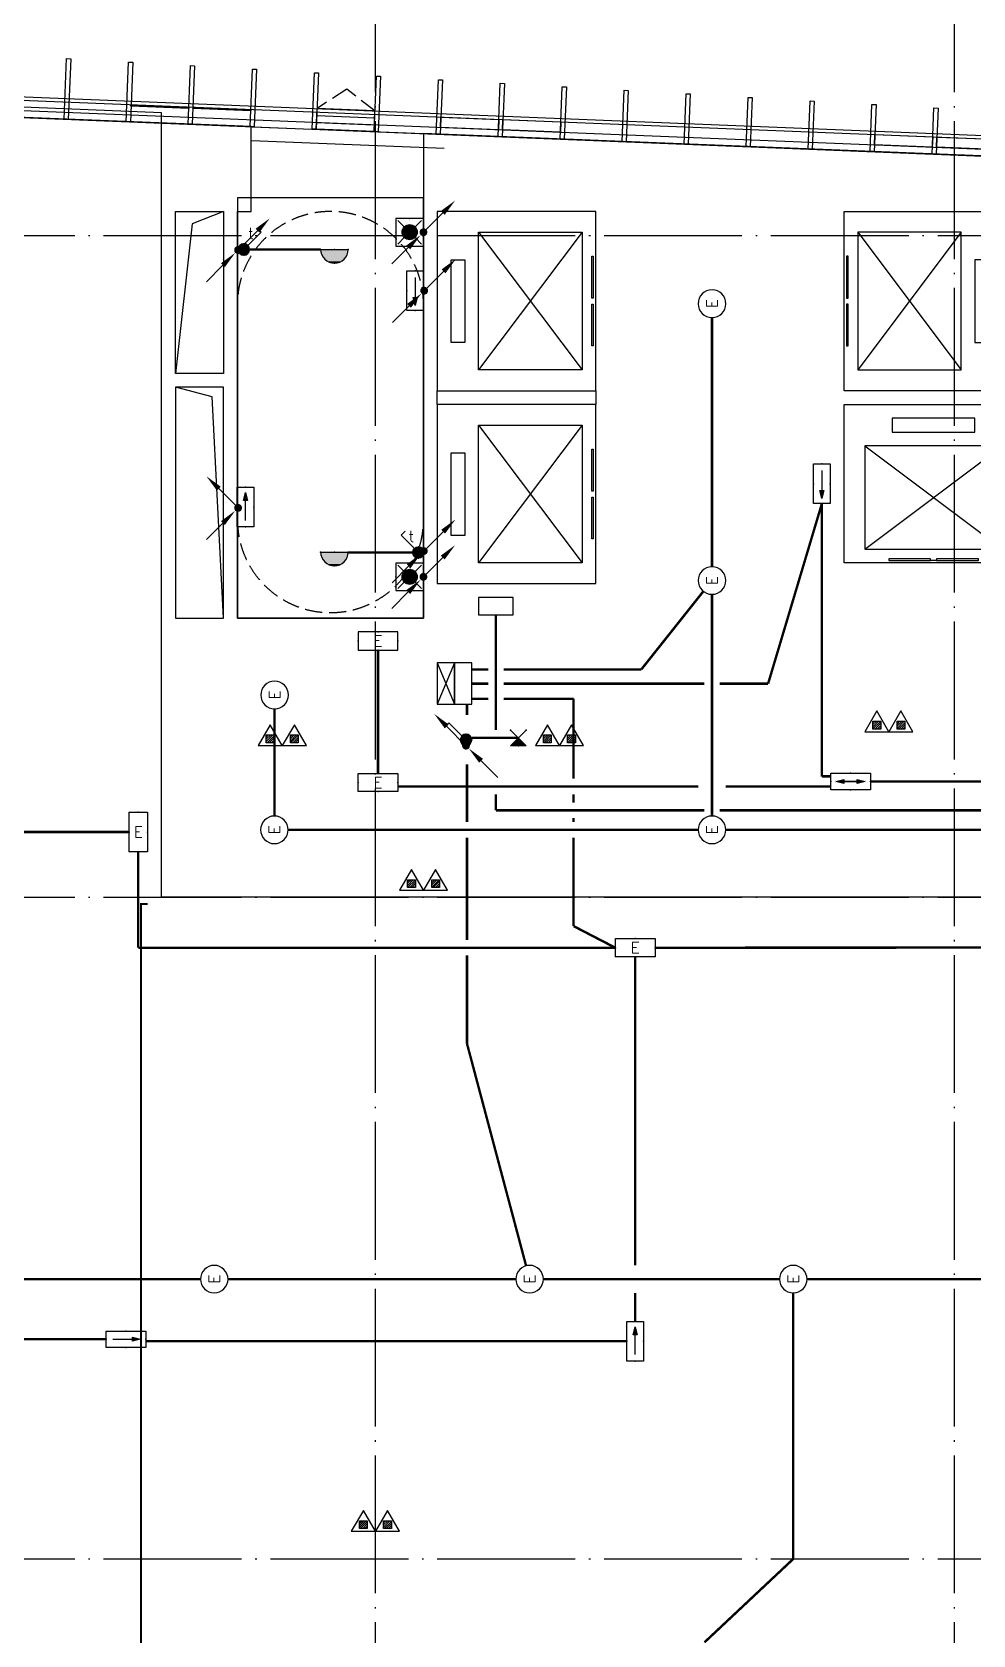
# Model space of a CAD drawing. Extents: x -2209072 to 495824, y -92434 to 572724.
# Drawn here: x 108861 to 122510, y 335519 to 358776 of the extents above; entities that cross this region are included whole.
import ezdxf
from ezdxf.enums import TextEntityAlignment as Align
from ezdxf.xclip import XClip

# ---------------------------------------------------------------- set-up
doc = ezdxf.new("R2010")
doc.units = 0
doc.header["$LTSCALE"] = 1000
doc.header["$MEASUREMENT"] = 0
for name, pattern in [('6#7#幕墙$0$DASH', [0.35, 0.25, -0.1]), ('DASH', [0.35, 0.25, -0.1]), ('X-104 6#7#平面$0$104-1112 结构$0$$AUDIT_BAD_LTYPE1', [0]), ('X-104 6#7#平面$0$DASH', [0.35, 0.25, -0.1]), ('X-104 6#7#平面$0$DOTE', [2.42, 2, -0.2, 0.02, -0.2]), ('梯段6、7$0$DASH', [0.35, 0.25, -0.1])]:
    doc.linetypes.add(name, pattern=pattern)
doc.layers.get('0').update_dxf_attribs({"linetype": 'CONTINUOUS'})
doc.layers.get('Defpoints').update_dxf_attribs({"linetype": 'CONTINUOUS'})
for name, color, linetype in [('6#7#幕墙$0$A-C_玻璃幕墙', 140, 'CONTINUOUS'), ('6#7#幕墙$0$A-C_窗', 140, 'CONTINUOUS'), ('6#7#幕墙$0$A-TECH_结构', 21, 'CONTINUOUS'), ('6#7#幕墙$0$A-金属背板', 30, 'CONTINUOUS'), ('EQUIP-照明', 3, 'CONTINUOUS'), ('EQUIP-箱柜', 3, 'CONTINUOUS'), ('LWIRE', 4, 'CONTINUOUS'), ('TEL_TEXT', 3, 'CONTINUOUS'), ('WIRE-应急', 2, 'DASH'), ('WIRE-照明', 1, 'CONTINUOUS'), ('X-104 6#7#平面$0$A-C_门', 150, 'CONTINUOUS'), ('X-104 6#7#平面$0$A-E_电梯', 171, 'CONTINUOUS'), ('X-104 6#7#平面$0$A-I_卫-洁具', 241, 'CONTINUOUS'), ('X-104 6#7#平面$0$A-SUR_看线', 231, 'CONTINUOUS'), ('X-104 6#7#平面$0$A-TECH_结构', 21, 'CONTINUOUS'), ('X-104 6#7#平面$0$A_AXIS-轴线', 36, 'X-104 6#7#平面$0$DOTE'), ('X-104 6#7#平面$0$EQUIP_消防-01', 7, 'CONTINUOUS'), ('梯段6、7$0$A-E_楼梯', 171, 'CONTINUOUS')]:
    doc.layers.add(name, color=color, linetype=linetype)
doc.layers.add('X-104 6#7#平面$0$000套内', color=226, linetype='CONTINUOUS', lineweight=30, plot=False)
doc.styles.add('_TEL_DIM', font='SIMPLEX', dxfattribs={"width": 0.8, "height": 3.5, "bigfont": 'HZTXT'})
doc.styles.get("Standard").update_dxf_attribs({"font": 'gbenor.shx', "bigfont": 'gbcbig.shx'})

# ---------------------------------------------------------------- blocks, each defined once
blk = doc.blocks.new('$equip$00001838')
blk.add_circle((0, 0), 0.5)
at = {"color": 7, "style": '_TEL_DIM'}
blk.add_attdef('$TEXT$', text='', height=0.4, dxfattribs=at).set_placement((0, 0), align=Align.MIDDLE_CENTER)
at = {"color": 7, "style": '_TEL_DIM', "flags": 1}
blk.add_attdef('A', text='', height=0.00002, dxfattribs=at).set_placement((0, 0), align=Align.MIDDLE_CENTER)
blk = doc.blocks.new('$equip$00001962')
for p, q in [((0.147, 0.356), (0.625, 0.833)), ((0.625, 0.833), (0.766, 0.692))]:
    blk.add_line(p, q)
blk.add_circle((0, 0.208), 0.208)
for p in [(-0.208, 0.208), (0, 0.417), (0, 0), (0.208, 0.208)]:
    blk.add_point(p)
for points in [[(-0.18, 0.313), (0.18, 0.313), (-0.208, 0.208), (0.208, 0.208)], [(-0.18, 0.104), (0.18, 0.104), (-0.208, 0.208), (0.208, 0.208)], [(-0.104, 0.389), (0.104, 0.389), (-0.18, 0.313), (0.18, 0.313)], [(-0.104, 0.028), (0.104, 0.028), (-0.18, 0.104), (0.18, 0.104)], [(0, 0.417), (0, 0.417), (-0.104, 0.389), (0.104, 0.389)], [(0, 0), (0, 0), (-0.104, 0.028), (0.104, 0.028)]]:
    blk.add_solid(points)
at = {"layer": 'TEL_TEXT', "style": '_TEL_DIM', "flags": 1}
blk.add_attdef('A', text='', height=0.00002, dxfattribs=at).set_placement((0, 0), align=Align.MIDDLE_CENTER)
blk = doc.blocks.new('$equip$00001154')
for p, q in [((0, 0.283), (0, -0.283)), ((0, 0.283), (0.566, -0.283)), ((0.566, 0.283), (0, -0.283))]:
    blk.add_line(p, q)
for p in [(0, 0.004), (0.283, 0), (0.566, 0.283), (0.566, -0.283)]:
    blk.add_point(p)
blk.add_solid([(0, -0.283), (0.283, 0), (0, 0.283)])
at = {"layer": 'TEL_TEXT', "style": '_TEL_DIM', "flags": 1}
blk.add_attdef('A', text='', height=0.00002, dxfattribs=at).set_placement((0, 0), align=Align.MIDDLE_CENTER)
blk = doc.blocks.new('$TelecSys$00000081')
for p, q in [((0.104, 0.104), (0.104, 0.104)), ((-1.15, -1.15), (-0.55, -0.55)), ((-0.104, -0.104), (-0.104, -0.104))]:
    blk.add_line(p, q)
at = {"const_width": 0.142}
blk.add_lwpolyline([(0.071, 0, 1), (-0.071, 0, 1)], format="xyb", close=True, dxfattribs=at)
blk.add_solid([(-0.62, -0.48), (-0.48, -0.62), (-0.1, -0.1)])
at = {"width": 0.8, "flags": 9}
blk.add_attdef('A', (0, 0), '', height=0.00002, rotation=180, dxfattribs=at)
blk = doc.blocks.new('$TelecSys$00000079')
for p, q in [((0.7, 0.7), (0, 0)), ((0.104, 0.104), (0.104, 0.104)), ((-0.104, -0.104), (-0.104, -0.104))]:
    blk.add_line(p, q)
at = {"const_width": 0.142}
blk.add_lwpolyline([(-0.071, 0, 1), (0.071, 0, 1)], format="xyb", close=True, dxfattribs=at)
blk.add_solid([(0.63, 0.77), (0.77, 0.63), (1.15, 1.15)])
at = {"width": 0.8, "flags": 9}
blk.add_attdef('A', (0, 0), '', height=0.00002, dxfattribs=at)
blk = doc.blocks.new('$equip_U$00000189(HT0843)')
at = {"color": 2}
for p, q in [((-0.72, 0.66), (-0.72, 0)), ((0.72, 0.66), (-0.72, 0.66)), ((0.72, 0), (0.72, 0.66)), ((-0.72, 0), (0.72, 0))]:
    blk.add_line(p, q, dxfattribs=at)
at = {"color": 2, "const_width": 0.0125}
for points in [[(0.72, 0.66), (0.72, 0.66), (-0.72, 0.66)], [(-0.72, 0.66), (-0.72, 0)], [(0.72, 0), (0.72, 0.66)], [(-0.72, 0), (0.72, 0)]]:
    blk.add_lwpolyline(points, dxfattribs=at)
at = {"color": 2}
blk.add_lwpolyline([(-0.72, 0.66), (-0.72, 0)], dxfattribs=at)
for p in [(0, 0.66), (-0.72, 0.33), (0, 0), (0.72, 0.33)]:
    blk.add_point(p)
at = {"color": 7, "style": '_TEL_DIM'}
blk.add_attdef('$TEXT$', text='', height=0.4, dxfattribs=at).set_placement((0, 0.33), align=Align.MIDDLE_CENTER)
at = {"color": 7, "style": '_TEL_DIM', "flags": 1}
blk.add_attdef('A', text='', height=0.000025, dxfattribs=at).set_placement((0, 0), align=Align.MIDDLE_CENTER)
blk = doc.blocks.new('$equip$00001168')
blk.add_line((-0.5, 0), (0.5, 0))
blk.add_arc((0, 0), 0.5, 180, 0)
for p in [(-0.5, 0), (0, 0), (0.5, 0), (0, -0.5)]:
    blk.add_point(p)
for points in [[(0.433, -0.25), (-0.433, -0.25), (0.5, 0), (-0.5, 0)], [(0.25, -0.433), (-0.25, -0.433), (0.433, -0.25), (-0.433, -0.25)], [(0, -0.5), (0, -0.5), (0.25, -0.433), (-0.25, -0.433)]]:
    blk.add_solid(points)
at = {"flags": 9}
blk.add_attdef('A', (0, 0), '', height=0.00002, dxfattribs=at)
blk = doc.blocks.new('$equip$00001822')
for p, q in [((0.147, 0.356), (0.625, 0.833)), ((0.625, 0.833), (0.766, 0.692))]:
    blk.add_line(p, q)
blk.add_circle((0, 0.208), 0.208)
for p in [(-0.208, 0.208), (-0.015, 0.001), (0, 0.417), (0.208, 0.208)]:
    blk.add_point(p)
for points in [[(-0.18, 0.313), (0.18, 0.313), (-0.208, 0.208), (0.208, 0.208)], [(-0.18, 0.104), (0.18, 0.104), (-0.208, 0.208), (0.208, 0.208)], [(-0.104, 0.389), (0.104, 0.389), (-0.18, 0.313), (0.18, 0.313)], [(-0.104, 0.028), (0.104, 0.028), (-0.18, 0.104), (0.18, 0.104)], [(0, 0.417), (0, 0.417), (-0.104, 0.389), (0.104, 0.389)], [(0, 0), (0, 0), (-0.104, 0.028), (0.104, 0.028)]]:
    blk.add_solid(points)
at = {"color": 7, "style": '_TEL_DIM'}
blk.add_attdef('$TEXT$', text='', height=0.4, dxfattribs=at).set_placement((0.581, 0.465), align=Align.MIDDLE_CENTER)
at = {"color": 7, "style": '_TEL_DIM', "flags": 1}
blk.add_attdef('A', text='', height=0.00002, dxfattribs=at).set_placement((0, 0), align=Align.MIDDLE_CENTER)
blk = doc.blocks.new('$equip$00002604')
blk.add_hatch(color=256).paths.add_polyline_path([(0.275, 0.5, 1), (-0.274, 0.5, 1)])
for p, q in [((-0.429, 0.929), (-0.194, 0.694)), ((0.194, 0.694), (0.429, 0.929)), ((-0.429, 0.071), (-0.194, 0.306)), ((0.194, 0.306), (0.429, 0.071))]:
    blk.add_line(p, q)
at = {"const_width": 0.02}
blk.add_lwpolyline([(-0.5, 1), (-0.5, 0), (0.5, 0), (0.5, 1), (-0.5, 1), (-0.5, 0)], dxfattribs=at)
blk.add_lwpolyline([(-0.5, 1), (-0.5, 0), (0.5, 0), (0.5, 1)], close=True)
blk.add_circle((0, 0.5), 0.275)
for p in [(0, 1), (-0.5, 0.5), (0, 0), (0.5, 0.5)]:
    blk.add_point(p)
at = {"color": 7, "style": '_TEL_DIM', "flags": 1}
blk.add_attdef('A', text='', height=0.000025, dxfattribs=at).set_placement((0, 0), align=Align.MIDDLE_CENTER)
blk = doc.blocks.new('$equip_U$00000292(HT0843)')
for p in [(0, 1), (-0.5, 0.5), (0.5, 0.5)]:
    blk.add_point(p)
blk.add_blockref('$equip$00002604', (0, 0))
at = {"color": 7, "style": '_TEL_DIM', "flags": 1}
for tag in ['A', 'REMARK']:
    blk.add_attdef(tag, text='', height=0.000025, dxfattribs=at).set_placement((0, 0), align=Align.MIDDLE_CENTER)
blk = doc.blocks.new('$equip$00002540')
blk.add_hatch(color=256).paths.add_polyline_path([(0.24, 0.372), (0.24, 0.228), (0.528, 0.3)])
for p, q in [((-0.72, 0.6), (-0.72, 0)), ((0.72, 0.6), (-0.72, 0.6)), ((0.72, 0), (0.72, 0.6)), ((-0.72, 0), (0.72, 0)), ((0.24, 0.372), (0.24, 0.228)), ((0.528, 0.3), (0.24, 0.372)), ((0.24, 0.228), (0.528, 0.3))]:
    blk.add_line(p, q)
at = {"color": 7}
blk.add_line((-0.48, 0.3), (0.48, 0.3), dxfattribs=at)
at = {"const_width": 0.02}
blk.add_lwpolyline([(-0.72, 0.6), (-0.72, 0), (0.72, 0), (0.72, 0.6), (-0.72, 0.6), (-0.72, 0)], dxfattribs=at)
for p in [(0, 0.6), (-0.72, 0.3), (0, 0), (0.72, 0.3)]:
    blk.add_point(p)
at = {"color": 7, "style": '_TEL_DIM', "flags": 1}
blk.add_attdef('A', text='', height=0.00002, dxfattribs=at).set_placement((0, 0), align=Align.MIDDLE_CENTER)
blk = doc.blocks.new('$equip$00002534')
for p, q in [((-0.72, 0.66), (-0.72, 0)), ((0.72, 0.66), (-0.72, 0.66)), ((0.72, 0), (0.72, 0.66)), ((-0.72, 0), (0.72, 0))]:
    blk.add_line(p, q)
at = {"const_width": 0.03}
blk.add_lwpolyline([(-0.72, 0.66), (-0.72, 0), (0.72, 0), (0.72, 0.66), (-0.72, 0.66), (-0.72, 0)], dxfattribs=at)
for p in [(0, 0.66), (-0.72, 0.33), (0, 0), (0.72, 0.33)]:
    blk.add_point(p)
at = {"color": 7, "style": '_TEL_DIM'}
blk.add_attdef('$TEXT$', text='', height=0.4, dxfattribs=at).set_placement((0, 0.33), align=Align.MIDDLE_CENTER)
at = {"color": 7, "style": '_TEL_DIM', "flags": 1}
blk.add_attdef('A', text='', height=0.00002, dxfattribs=at).set_placement((0, 0), align=Align.MIDDLE_CENTER)
blk = doc.blocks.new('梯段6、7')
at = {"color": 8, "linetype": '梯段6、7$0$DASH'}
for centre, radius, start, end in [((49800, 3400), 1350, 0, 180), ((49800, -6700), 1350, 0, 180), ((49800, -9820), 1350, 180, 0), ((49800, -16500), 1350, 0, 180), ((49800, -19820), 1350, 180, 0), ((20965, -27260), 1650, 0, 180), ((49800, -27020), 1350, 0, 180), ((20965, -29600), 1650, 180, 0), ((49800, -29880), 1350, 180, 0), ((49800, -57378), 1350, 0, 180), ((20965, -58198), 1650, 0, 180), ((49800, -59458), 1350, 180, 0), ((20965, -60358), 1650, 180, 0), ((49800, -67528), 1350, 0, 180), ((20965, -68018), 1650, 0, 180), ((49800, -70128), 1350, 180, 0), ((20965, -70358), 1650, 180, 0), ((49800, -79978), 1350, 180, 0)]:
    blk.add_arc(centre, radius, start, end, dxfattribs=at)
at = {"layer": 'Defpoints'}
for points in [[(44800, 6850), (54800, 6850), (54800, -3150), (44800, -3150)], [(51150, 4950), (48450, 4950), (48450, -1150), (51150, -1150)], [(44800, -3150), (54800, -3150), (54800, -13150), (44800, -13150)], [(51150, -5150), (48450, -5150), (48450, -11250), (51150, -11250)], [(44800, -13150), (54800, -13150), (54800, -23150), (44800, -23150)], [(51150, -15150), (48450, -15150), (48450, -21250), (51150, -21250)], [(15665, -23150), (25665, -23150), (25665, -33150), (15665, -33150)], [(44800, -23150), (54800, -23150), (54800, -33150), (44800, -33150)], [(19315, -24850), (22615, -24850), (22615, -31250), (19315, -31250)], [(48450, -25150), (51150, -25150), (51150, -31250), (48450, -31250)], [(15665, -53908), (25665, -53908), (25665, -63908), (15665, -63908)], [(44800, -53908), (54800, -53908), (54800, -63908), (44800, -63908)], [(19315, -55608), (22615, -55608), (22615, -62008), (19315, -62008)], [(51150, -55908), (48450, -55908), (48450, -62008), (51150, -62008)], [(15665, -63908), (25665, -63908), (25665, -73908), (15665, -73908)], [(44800, -63908), (54800, -63908), (54800, -73908), (44800, -73908)], [(19315, -65608), (22615, -65608), (22615, -72008), (19315, -72008)], [(51150, -65908), (48450, -65908), (48450, -72008), (51150, -72008)], [(15665, -73908), (25665, -73908), (25665, -83908), (15665, -83908)], [(44800, -73908), (54800, -73908), (54800, -83908), (44800, -83908)], [(19315, -75608), (22615, -75608), (22615, -82008), (19315, -82008)], [(51150, -75908), (48450, -75908), (48450, -82008), (51150, -82008)]]:
    blk.add_lwpolyline(points, close=True, dxfattribs=at)
for points in [[(47328, -61608), (52128, -61608)], [(47328, -71608), (52128, -71608)], [(47328, -81608), (52128, -81608)]]:
    blk.add_lwpolyline(points, dxfattribs=at)
at = {"layer": '梯段6、7$0$A-E_楼梯'}
for p, q in [((49850, -16500), (49750, -16500)), ((49750, -16700), (49750, -16500)), ((49850, -18517), (49850, -16500)), ((49850, -16500), (51150, -16500)), ((49910, -16700), (49910, -16500)), ((49910, -16500), (51150, -16500)), ((51150, -17893), (51150, -16700)), ((49850, -16760), (51150, -16760)), ((49850, -17020), (51150, -17020)), ((49850, -17280), (51150, -17280)), ((49850, -17540), (51150, -17540)), ((49850, -17800), (51150, -17800)), ((50553, -18179), (51150, -17893)), ((49850, -18060), (50801, -18060)), ((50573, -18281), (51150, -18003)), ((51150, -19820), (51150, -18003)), ((49850, -18517), (50409, -18248)), ((49850, -18320), (50259, -18320)), ((49850, -18627), (50429, -18350)), ((50429, -18350), (50396, -18174)), ((50396, -18174), (50588, -18362)), ((50588, -18362), (50553, -18179)), ((50616, -18260), (51150, -18260)), ((50074, -18520), (51150, -18520)), ((49850, -19820), (49850, -18627)), ((49850, -18780), (51150, -18780)), ((49850, -19040), (51150, -19040)), ((49850, -19300), (51150, -19300)), ((49850, -19560), (51150, -19560)), ((49750, -19820), (49853, -19820)), ((49850, -19820), (51150, -19820)), ((49750, -27020), (49850, -27020)), ((65868, -53275), (106225, -53275)), ((66772, -53643), (68592, -54825)), ((66707, -53743), (68846, -55133)), ((66839, -56653), (68977, -55263)), ((65910, -56514), (63784, -56514)), ((66542, -56514), (65910, -56514)), ((66572, -56634), (63784, -56634)), ((66542, -56677), (68846, -58173)), ((66772, -56683), (68592, -57865)), ((66802, -59525), (64634, -59525)), ((66792, -59525), (106225, -59525)), ((49690, -78442), (49690, -77318)), ((49690, -77318), (49910, -77318)), ((49750, -78418), (49750, -77378)), ((49750, -77378), (49850, -77378)), ((49850, -77378), (49850, -80038)), ((49910, -77318), (49910, -80038)), ((48450, -80108), (48450, -80048)), ((49910, -80038), (49850, -80038))]:
    blk.add_line(p, q, dxfattribs=at)
for points in [[(49690, -19880), (49910, -19880), (49910, -16440), (49690, -16440), (49690, -19880)], [(49690, -29360), (49690, -26960), (49910, -26960), (49910, -29880)], [(51150, -29880), (51150, -29620)], [(66542, -53444), (66542, -53275), (66154, -53275)], [(66542, -53305), (66542, -53705), (66342, -53705), (66342, -53305)], [(68882, -54964), (68882, -54795), (68622, -54795), (68622, -54626), (68362, -54626), (68362, -54457), (68102, -54457), (68102, -54288), (67842, -54288), (67842, -54119), (67582, -54119), (67582, -53950), (67322, -53950), (67322, -53781), (67062, -53781), (67062, -53613), (66802, -53613), (66802, -53444), (66542, -53444)], [(68852, -54964), (68852, -54825), (68592, -54825), (68592, -54656), (68332, -54656), (68332, -54487), (68072, -54487), (68072, -54318), (67812, -54318), (67812, -54149), (67552, -54149), (67552, -53980), (67292, -53980), (67292, -53811), (67032, -53811), (67032, -53643), (66772, -53643), (66772, -53474), (66542, -53474)], [(66802, -56484), (66802, -56315), (67062, -56315), (67062, -56146), (67322, -56146), (67322, -55977), (67582, -55977), (67582, -55808), (67842, -55808), (67842, -55640), (68102, -55640), (68102, -55471), (68362, -55471), (68362, -55302), (68622, -55302), (68622, -55133), (68882, -55133), (68882, -54964), (69142, -54964)], [(66832, -56484), (66832, -56345), (67092, -56345), (67092, -56176), (67352, -56176), (67352, -56007), (67612, -56007), (67612, -55838), (67872, -55838), (67872, -55670), (68132, -55670), (68132, -55501), (68392, -55501), (68392, -55332), (68652, -55332), (68652, -55163), (68912, -55163), (68912, -54994), (69142, -54994)], [(69112, -54994), (69112, -55394), (68912, -55394), (68912, -54994)], [(68882, -58004), (68882, -57835), (68622, -57835), (68622, -57667), (68362, -57667), (68362, -57498), (68102, -57498), (68102, -57329), (67842, -57329), (67842, -57160), (67582, -57160), (67582, -56991), (67322, -56991), (67322, -56822), (67062, -56822), (67062, -56653), (66802, -56653), (66802, -56484), (66542, -56484)], [(68852, -58004), (68852, -57865), (68592, -57865), (68592, -57697), (68332, -57697), (68332, -57528), (68072, -57528), (68072, -57359), (67812, -57359), (67812, -57190), (67552, -57190), (67552, -57021), (67292, -57021), (67292, -56852), (67032, -56852), (67032, -56683), (66772, -56683), (66772, -56514), (66542, -56514)], [(66772, -56514), (66772, -56914), (66572, -56914), (66572, -56514)], [(66802, -59525), (66802, -59356), (67062, -59356), (67062, -59187), (67322, -59187), (67322, -59018), (67582, -59018), (67582, -58849), (67842, -58849), (67842, -58680), (68102, -58680), (68102, -58511), (68362, -58511), (68362, -58342), (68622, -58342), (68622, -58173), (68882, -58173), (68882, -58004), (69142, -58004)]]:
    blk.add_lwpolyline(points, dxfattribs=at)
for p in [(66792, -53444), (66792, -53613), (66792, -53781), (66792, -53950), (66792, -54119), (66792, -54288), (66792, -54457), (66792, -54626), (66792, -54795), (66792, -54964), (66792, -55133), (66792, -55302), (66792, -55471), (66792, -55640), (66792, -55808), (66792, -55977), (66792, -56146), (66792, -56315), (66792, -56484), (66792, -56653), (66792, -56822), (66792, -56991), (66792, -57160), (66792, -57329), (66792, -57498), (66792, -57667), (66792, -57835), (66792, -58004), (66792, -58173), (66792, -58342), (66792, -58511), (66792, -58680), (66792, -58849), (66792, -59018), (66792, -59187), (66792, -59356)]:
    blk.add_point(p, dxfattribs=at)
blk = doc.blocks.new('*U1303')
at = {"layer": 'X-104 6#7#平面$0$A_AXIS-轴线'}
for p, q in [((16800, 25700), (16800, -6500)), ((25200, 25700), (25200, -6500))]:
    blk.add_line(p, q, dxfattribs=at)
for points in [[(-6500, 19200), (53815, 19200)], [(-6500, 9600), (53815, 9600)], [(-6500, 0), (53815, 0)]]:
    blk.add_lwpolyline(points, dxfattribs=at)
blk = doc.blocks.new('X-104 6#7#平面$0$fdsgfh')
at = {"layer": 'X-104 6#7#平面$0$A-TECH_结构'}
blk.add_lwpolyline([(-5900, 139495), (-21500, 139049), (-21500, 138350), (-21300, 138350), (-21300, 132650), (-24000, 132650), (-24000, 138350), (-23600, 138350), (-23600, 139107), (-32900, 139481), (-32900, 132450), (-35600, 132450), (-35600, 138350), (-35400, 138350), (-35400, 139581), (-35400, 139581), (-42700, 139875), (-42700, 138500), (-50800, 138500), (-50800, 118400), (-43900, 118400), (-43900, 116150), (-5900, 116150)], dxfattribs=at)
blk = doc.blocks.new('X-104 6#7#平面$0$drff')
at = {"layer": 'X-104 6#7#平面$0$A-TECH_结构'}
for points in [[(-22800, 7950), (-22100, 7950), (-22100, 5600), (-22800, 5600)], [(-950, 7950), (-250, 7950), (-250, 5400), (-950, 5400)], [(-7200, 4050), (-6600, 4050), (-6600, 5850), (-7200, 5850)], [(-22800, 2050), (-22100, 2050), (-22100, 5400), (-22800, 5400)], [(-950, 5300), (-250, 5300), (-250, 3300), (-950, 3300)], [(-950, 3100), (-250, 3100), (-250, 2350), (-950, 2350)], [(-8400, 200), (-7600, 200), (-7600, 2050), (-8400, 2050)]]:
    blk.add_lwpolyline(points, close=True, dxfattribs=at)
for points in [[(-22100, 7950), (-22556, 7769), (-22800, 5600)], [(-250, 5400), (-430, 7654), (-950, 7950)], [(-6600, 5800), (-6976, 5570), (-7200, 4050)], [(-22100, 2050), (-22264, 5261), (-22800, 5400)], [(-250, 3300), (-430, 5041), (-950, 5300)], [(-250, 2350), (-430, 2941), (-950, 3100)], [(-7600, 2050), (-8200, 1820), (-8400, 200)]]:
    blk.add_lwpolyline(points, dxfattribs=at)
blk = doc.blocks.new('A-电梯2623')
for p, q in [((-575, 1900), (-575, 2100)), ((-575, 2100), (625, 2100)), ((625, 2100), (625, 1900)), ((625, 1900), (-575, 1900)), ((-975, 200), (-975, 1700)), ((-975, 1700), (1025, 1700)), ((1025, 1700), (-975, 200)), ((1025, 200), (-975, 1700)), ((1025, 1700), (1025, 200)), ((1025, 200), (-975, 200))]:
    blk.add_line(p, q)
for points in [[(-1275, 0), (1325, 0), (1325, 2300), (-1275, 2300)], [(-625, 38), (-625, 59), (-18, 59), (-18, 38)], [(68, 38), (68, 59), (675, 59), (675, 38)]]:
    blk.add_lwpolyline(points, close=True)
blk = doc.blocks.new('X-104 6#7#平面$0$hgfasg')
for p, q in [((-221, 0), (221, 0)), ((-210, 202), (210, 202)), ((108, 212), (-108, 212))]:
    blk.add_line(p, q)
blk.add_lwpolyline([(-210, 202), (-221, 152), (-226, 102), (-226, 50), (-221, 0)])
for centre, radius, start, end in [((12, 562), 164, 110.4524, 162.7523), ((0, 580), 129, 46.8543, 133.1457), ((0, 595), 129, 69.5476, 110.4524), ((-12, 562), 164, 17.2477, 69.5476), ((1597, 71), 1823, 162.7523, 178.7776), ((448, 443), 602, 165.2214, 202.6263), ((23, 556), 163, 133.1457, 165.2214), ((-23, 556), 163, 14.7786, 46.8543), ((-448, 443), 602, 337.3737, 14.7786), ((-1597, 71), 1823, 1.2224, 17.2477), ((-236, 76), 463, 7.7399, 15.822), ((-236, 76), 463, 350.5377, 7.7399)]:
    blk.add_arc(centre, radius, start, end)
blk = doc.blocks.new('X-104 6#7#平面$0$meae')
for p, q in [((-215, 0), (-244, 0)), ((-210, 5), (-210, 33)), ((-177, 0), (-205, 0)), ((-100, 8), (22, 14)), ((-100, -8), (-100, 8)), ((22, -14), (22, 14)), ((-210, -32), (-210, -5)), ((-100, -8), (22, -14))]:
    blk.add_line(p, q)
at = {"const_width": 0.84}
blk.add_lwpolyline([(-210, 0, -1), (-210, 0, -1)], format="xyb", close=True, dxfattribs=at)
for points in [[(17, 81), (40, 81), (40, 51), (17, 51)], [(22, 21), (40, 21), (40, -21), (22, -21)], [(17, -81), (40, -81), (40, -51), (17, -51)]]:
    blk.add_lwpolyline(points, close=True)
blk.add_circle((-210, 0), 25.2)
blk.add_ellipse((-210, 0), major_axis=(0, -297), ratio=0.673766)
at = {"color": 8}
blk.add_open_spline([(-210, -272), (-202, -272), (-193, -271), (-177, -267), (-168, -264), (-152, -256), (-144, -251), (-128, -240), (-120, -233), (-105, -217), (-98, -208), (-85, -189), (-78, -179), (-67, -156), (-62, -144), (-53, -119), (-49, -106), (-42, -79), (-40, -65), (-36, -37), (-35, -23), (-35, 6), (-35, 21), (-38, 49), (-40, 63), (-45, 91), (-48, 104), (-56, 130), (-61, 143), (-72, 166), (-77, 177), (-90, 198), (-97, 207), (-111, 224), (-119, 232), (-135, 245), (-143, 251), (-159, 260), (-167, 264), (-184, 269), (-192, 271), (-209, 272), (-217, 272), (-234, 270), (-242, 267), (-259, 261), (-267, 257), (-283, 247), (-291, 241), (-307, 226), (-314, 218), (-328, 200), (-335, 190), (-347, 169), (-352, 158), (-362, 133), (-367, 121), (-374, 94), (-377, 81), (-382, 53), (-383, 39), (-385, 10), (-385, -4), (-384, -33), (-383, -47), (-378, -75), (-375, -89), (-368, -116), (-364, -129), (-355, -153), (-349, -165), (-337, -186), (-331, -196), (-317, -215), (-310, -223), (-294, -238), (-287, -244), (-270, -255), (-262, -260), (-246, -266), (-237, -269), (-223, -271), (-216, -272), (-210, -272)], degree=3, knots=[0, 0, 0, 0, 0.154173, 0.154173, 0.308346, 0.308346, 0.462518, 0.462518, 0.616691, 0.616691, 0.770864, 0.770864, 0.925037, 0.925037, 1.07921, 1.07921, 1.233382, 1.233382, 1.387555, 1.387555, 1.541728, 1.541728, 1.695901, 1.695901, 1.850074, 1.850074, 2.004247, 2.004247, 2.158419, 2.158419, 2.312592, 2.312592, 2.466765, 2.466765, 2.620938, 2.620938, 2.775111, 2.775111, 2.929283, 2.929283, 3.083456, 3.083456, 3.237629, 3.237629, 3.391802, 3.391802, 3.545975, 3.545975, 3.700147, 3.700147, 3.85432, 3.85432, 4.008493, 4.008493, 4.162666, 4.162666, 4.316839, 4.316839, 4.471011, 4.471011, 4.625184, 4.625184, 4.779357, 4.779357, 4.93353, 4.93353, 5.087703, 5.087703, 5.241876, 5.241876, 5.396048, 5.396048, 5.550221, 5.550221, 5.704394, 5.704394, 5.858567, 5.858567, 6.01274, 6.01274, 6.166912, 6.166912, 6.283185, 6.283185, 6.283185, 6.283185], dxfattribs=at)
blk = doc.blocks.new('X-104 6#7#平面$0$jhat')
for p, q in [((-395, -250), (-395, 250)), ((-395, 250), (-45, 250)), ((-45, 250), (-45, 12)), ((-220, 32), (-220, 5)), ((-125, 8), (12, 14)), ((-125, 8), (-125, -8)), ((12, 14), (12, -14)), ((-225, 0), (-254, 0)), ((-220, -5), (-220, -33)), ((-187, 0), (-215, 0)), ((-125, -8), (12, -14)), ((-45, -12), (-45, -250)), ((-45, -250), (-395, -250))]:
    blk.add_line(p, q)
at = {"color": 8}
blk.add_lwpolyline([(-70, -11), (-70, -225), (-370, -225), (-370, 225), (-70, 225), (-70, 11)], dxfattribs=at)
at = {"ltscale": 1000, "const_width": 0.84}
blk.add_lwpolyline([(-220, 0, 1), (-220, 0, 1)], format="xyb", close=True, dxfattribs=at)
for points in [[(7, 81), (30, 81), (30, 51), (7, 51)], [(12, -21), (30, -21), (30, 21), (12, 21)], [(7, -81), (30, -81), (30, -51), (7, -51)]]:
    blk.add_lwpolyline(points, close=True)
blk.add_circle((-220, 0), 25.2)
blk = doc.blocks.new('X-104 6#7#平面$0$A-toilet-F2$0$A-toilet-F3$0$xb')
for p, q in [((-229, 152), (-229, 0)), ((-229, 0), (229, 0)), ((178, 203), (-178, 203)), ((229, 0), (229, 152))]:
    blk.add_line(p, q)
for centre, radius, start, end in [((-6, 210), 172, 106.6069, 182.1211), ((-6, 210), 146, 87.8789, 182.1211), ((0, 343), 63.5, 1.0707, 178.9293), ((0, 203), 38.1, 0, 180), ((6, 210), 146, 357.8789, 92.1211), ((6, 210), 172, 357.8789, 73.3931), ((-178, 152), 50.8, 90, 180), ((178, 152), 50.8, 0, 90)]:
    blk.add_arc(centre, radius, start, end)
blk = doc.blocks.new('X-104 6#7#平面$0$hgfd')
at = {"color": 8}
for p, q in [((0, 267), (0, 190)), ((-38, 228), (39, 228))]:
    blk.add_line(p, q, dxfattribs=at)
for points in [[(250, 0), (-250, 0), (-250, 406, -0.414214), (-200, 456), (-120, 456), (-120, 466), (120, 466), (120, 456), (200, 456, -0.414214), (250, 406)], [(175, 50), (-175, 50, -0.414214), (-200, 75), (-200, 381, -0.414214), (-175, 406), (175, 406, -0.414214), (200, 381), (200, 75, -0.414214)], [(250, 0), (-250, 0), (-250, 25, -0.414214), (-225, 50), (225, 50, -0.414214), (250, 25)]]:
    blk.add_lwpolyline(points, format="xyb", close=True)
blk.add_lwpolyline([(120, 406), (-120, 406), (-120, 466), (120, 466)], close=True)
blk.add_lwpolyline([(120, 456), (200, 456, -0.414214), (250, 406), (250, 0), (-250, 0), (-250, 406, -0.414214), (-200, 456), (-120, 456)], format="xyb")
blk.add_lwpolyline([(150, 70), (-150, 70, -0.414214), (-200, 120), (-200, 356, -0.414214), (-150, 406), (150, 406, -0.414214), (200, 356), (200, 120, -0.414214)], format="xyb", close=True, dxfattribs=at)
for centre, radius in [((-50, 228), 10), ((0, 228), 35), ((50, 228), 10), ((-50, 128), 10), ((50, 128), 10)]:
    blk.add_circle(centre, radius)
blk.add_circle((0, 228), 25, dxfattribs=at)
blk = doc.blocks.new('X-104 6#7#平面$0$fgdgfhgh')
blk.add_line((24943, 14488), (24857, 14488))
at = {"layer": 'X-104 6#7#平面$0$A-C_门', "linetype": 'X-104 6#7#平面$0$DASH'}
blk.add_lwpolyline([(34050, 11400), (35050, 11400), (35050, 11600), (34050, 11600)], close=True, dxfattribs=at)
at = {"layer": 'X-104 6#7#平面$0$A-I_卫-洁具', "ltscale": 0.1}
for p, q in [((34402, 12085), (34395, 12139)), ((34424, 12139), (34395, 12139)), ((34418, 12085), (34424, 12139)), ((34702, 12085), (34695, 12139)), ((34695, 12139), (34724, 12139)), ((34718, 12085), (34724, 12139)), ((34418, 12085), (34402, 12085)), ((34702, 12085), (34718, 12085))]:
    blk.add_line(p, q, dxfattribs=at)
at = {"layer": 'X-104 6#7#平面$0$A-I_卫-洁具'}
for points in [[(30325, 19490), (30245, 19490, -0.414214), (30225, 19510), (30225, 19550), (30345, 19550), (30345, 19510, -0.414214)], [(30325, 18490), (30245, 18490, -0.414214), (30225, 18510), (30225, 18550), (30345, 18550), (30345, 18510, -0.414214)], [(35005, 17810), (34925, 17810, 0.414214), (34905, 17790), (34905, 17750), (35025, 17750), (35025, 17790, 0.414214)], [(35005, 16910), (34925, 16910, 0.414214), (34905, 16890), (34905, 16850), (35025, 16850), (35025, 16890, 0.414214)], [(35005, 16010), (34925, 16010, 0.414214), (34905, 15990), (34905, 15950), (35025, 15950), (35025, 15990, 0.414214)], [(31150, 15800), (30950, 15800, 0.414214), (30900, 15750), (30900, 15650), (31200, 15650), (31200, 15750, 0.414214)], [(34450, 14100), (34250, 14100, 0.414214), (34200, 14050), (34200, 13950), (34500, 13950), (34500, 14050, 0.414214)]]:
    blk.add_lwpolyline(points, format="xyb", close=True, dxfattribs=at)
at = {"layer": 'X-104 6#7#平面$0$A-I_卫-洁具', "ltscale": 0.1}
for points in [[(30300, 15650), (30300, 17450), (30900, 17450), (30900, 15650)], [(35550, 13950), (35550, 15750), (34950, 15750), (34950, 13950)], [(34050, 12550), (35050, 12550), (35050, 11950), (34050, 11950)], [(34388, 12139), (34388, 12148), (34431, 12148), (34431, 12139)], [(34731, 12139), (34731, 12148), (34688, 12148), (34688, 12139)]]:
    blk.add_lwpolyline(points, close=True, dxfattribs=at)
at = {"layer": 'X-104 6#7#平面$0$A-I_卫-洁具'}
for points in [[(30300, 17450), (30300, 15650), (30330, 15650), (30330, 17450), (30300, 17450)], [(35520, 15750), (35520, 13950), (35550, 13950), (35550, 15750), (35520, 15750)]]:
    blk.add_lwpolyline(points, dxfattribs=at)
at = {"layer": 'X-104 6#7#平面$0$A-I_卫-洁具', "ltscale": 0.1}
blk.add_lwpolyline([(34810, 12378), (34810, 12168, -0.414214), (34790, 12148), (34330, 12148, -0.414214), (34310, 12168), (34310, 12378, -0.414214), (34330, 12398), (34790, 12398, -0.414214)], format="xyb", close=True, dxfattribs=at)
at = {"layer": 'X-104 6#7#平面$0$A-TECH_结构', "linetype": 'X-104 6#7#平面$0$DASH'}
blk.add_lwpolyline([(17700, 16950), (20000, 16950), (20000, 16750), (17700, 16750)], close=True, dxfattribs=at)
at = {"layer": 'X-104 6#7#平面$0$A-E_电梯', "rotation": 90}
for p in [(20000, 18225), (20000, 15425)]:
    blk.add_blockref('A-电梯2623', p, dxfattribs=at)
at = {"layer": 'X-104 6#7#平面$0$A-E_电梯', "extrusion": (0, 0, -1), "zscale": -1, "rotation": 90}
blk.add_blockref('A-电梯2623', (-23600, 18225), dxfattribs=at)
at = {"layer": 'X-104 6#7#平面$0$A-E_电梯', "extrusion": (0, 0, -1), "zscale": -1}
blk.add_blockref('A-电梯2623', (-24925, 14450), dxfattribs=at)
at = {"layer": 'X-104 6#7#平面$0$A-I_卫-洁具', "ltscale": 0.1, "extrusion": (0, 0, -1), "zscale": -1, "rotation": 270}
for name, p in [('X-104 6#7#平面$0$A-toilet-F2$0$A-toilet-F3$0$xb', (-32650, 19350)), ('X-104 6#7#平面$0$A-toilet-F2$0$A-toilet-F3$0$xb', (-32650, 18700)), ('X-104 6#7#平面$0$hgfasg', (-35550, 18200)), ('X-104 6#7#平面$0$A-toilet-F2$0$A-toilet-F3$0$xb', (-32650, 18050)), ('X-104 6#7#平面$0$hgfasg', (-35550, 17300)), ('X-104 6#7#平面$0$hgfasg', (-35550, 16400))]:
    blk.add_blockref(name, p, dxfattribs=at)
at = {"layer": 'X-104 6#7#平面$0$A-I_卫-洁具', "ltscale": 0.1}
for name, p, rotation in [('X-104 6#7#平面$0$hgfd', (35550, 19270), 90), ('X-104 6#7#平面$0$hgfasg', (29600, 19015), 270), ('X-104 6#7#平面$0$hgfasg', (29600, 18115), 270)]:
    blk.add_blockref(name, p, dxfattribs=dict(at, rotation=rotation))
at = {"layer": 'X-104 6#7#平面$0$A-I_卫-洁具', "ltscale": 0.1, "extrusion": (0, 0, -1), "zscale": -1}
for p in [(-30400, 16900), (-30400, 16200)]:
    blk.add_blockref('X-104 6#7#平面$0$jhat', p, dxfattribs=at)
at = {"layer": 'X-104 6#7#平面$0$A-I_卫-洁具', "ltscale": 0.1}
for p in [(35450, 15200), (35450, 14500)]:
    blk.add_blockref('X-104 6#7#平面$0$meae', p, dxfattribs=at)
blk = doc.blocks.new('*U1672')
blk.add_lwpolyline([(-1360, 0), (-520, 0), (-520, -150), (-1360, -150)], close=True)
blk = doc.blocks.new('*U1586')
at = {"layer": '6#7#幕墙$0$A-C_玻璃幕墙', "rotation": 179.9999379632255}
for p in [(-1390, -75), (-490, -75)]:
    blk.add_blockref('*U1672', p, dxfattribs=at)
blk = doc.blocks.new('*U1587')
at = {"color": 0, "linetype": 'ByBlock', "lineweight": -2, "transparency": 16777216}
blk.add_blockref('*U1586', (0, 0), dxfattribs=at)
blk = doc.blocks.new('6#7#幕墙$0$hjsdlkjshdjkshdkjsd')
at = {"layer": '6#7#幕墙$0$A-C_玻璃幕墙'}
for points in [[(109387, 417130), (109327, 417133), (109363, 418012), (109423, 418009)], [(110287, 417094), (110227, 417096), (110261, 417961), (110321, 417958)], [(111186, 417058), (111126, 417060), (111160, 417910), (111220, 417907)], [(112085, 417022), (112025, 417024), (112059, 417858), (112119, 417856)], [(112984, 416985), (112925, 416988), (112958, 417807), (113017, 417805)], [(113884, 416949), (113824, 416952), (113856, 417756), (113916, 417754)], [(114783, 416913), (114723, 416916), (114755, 417705), (114815, 417702)], [(115682, 416877), (115622, 416879), (115654, 417654), (115713, 417651)], [(116582, 416841), (116522, 416843), (116552, 417603), (116612, 417600)], [(117481, 416805), (117421, 416807), (117451, 417551), (117511, 417549)], [(118380, 416768), (118320, 416771), (118350, 417500), (118409, 417498)], [(119279, 416732), (119219, 416735), (119248, 417449), (119308, 417447)], [(120179, 416696), (120119, 416698), (120147, 417398), (120207, 417395)], [(121078, 416660), (121018, 416662), (121046, 417347), (121105, 417344)], [(121977, 416624), (121917, 416626), (121944, 417296), (122004, 417293)]]:
    blk.add_lwpolyline(points, close=True, dxfattribs=at)
at = {"layer": '6#7#幕墙$0$A-金属背板'}
for points in [[(111136, 417299), (111135, 417289), (110296, 417323), (110296, 417333)], [(112035, 417263), (112034, 417253), (111195, 417287), (111196, 417297)]]:
    blk.add_lwpolyline(points, close=True, dxfattribs=at)
at = {"rotation": 357.6961045850339}
blk.add_blockref('*U1587', (121954, 416800), dxfattribs=at)
at = {"layer": '6#7#幕墙$0$A-C_玻璃幕墙'}
for p, rotation in [((114267, 417034), 177.6960425482594), ((115167, 416998), 177.6978996523305)]:
    blk.add_blockref('*U1672', p, dxfattribs=dict(at, rotation=rotation))
blk = doc.blocks.new('6#7#幕墙$0$fdsgdfgfh')
at = {"layer": '6#7#幕墙$0$A-C_窗'}
for p, q in [((0, 0), (12, 300)), ((851, 266), (12, 300)), ((839, -34), (851, 266)), ((4, 100), (843, 66)), ((8, 200), (847, 166)), ((839, -34), (0, 0))]:
    blk.add_line(p, q, dxfattribs=at)
at = {"layer": '6#7#幕墙$0$A-C_窗', "linetype": '6#7#幕墙$0$DASH'}
blk.add_lwpolyline([(851, 266), (444, 583), (12, 300)], dxfattribs=at)
blk = doc.blocks.new('6#7#幕墙')
at = {"layer": '6#7#幕墙$0$A-C_玻璃幕墙'}
for points in [[(104440, 358010), (125545, 357161), (141840, 357626), (141840, 356872), (148440, 356872), (148440, 334972), (141840, 334972), (141840, 333672), (103240, 333672), (103240, 335922), (96340, 335922), (96340, 356622), (104440, 356622)], [(104490, 357958), (125544, 357111), (141790, 357574), (141790, 356822), (148390, 356822), (148390, 335022), (141790, 335022), (141790, 333722), (103290, 333722), (103290, 335972), (96390, 335972), (96390, 356572), (104490, 356572)], [(104640, 357802), (125544, 356961), (141640, 357420), (141640, 356672), (148240, 356672), (148240, 335172), (141640, 335172), (141640, 333872), (103440, 333872), (103440, 336122), (96540, 336122), (96540, 356422), (104640, 356422)]]:
    blk.add_lwpolyline(points, close=True, dxfattribs=at)
at = {"layer": '6#7#幕墙$0$A-TECH_结构'}
blk.add_lwpolyline([(104740, 357698), (125543, 356861), (141540, 357317), (141540, 356572), (148140, 356572), (148140, 335272), (141540, 335272), (141540, 333972), (103540, 333972), (103540, 336222), (96640, 336222), (96640, 356322), (104740, 356322)], close=True, dxfattribs=at)
at = {"layer": '6#7#幕墙$0$A-C_玻璃幕墙'}
blk.add_blockref('6#7#幕墙$0$fdsgdfgfh', (112983, 357366), dxfattribs=at)
at = {"layer": '6#7#幕墙$0$A-C_窗'}
blk.add_blockref('6#7#幕墙$0$hjsdlkjshdjkshdkjsd', (0, -59620), dxfattribs=at)
blk = doc.blocks.new('X-104 6#7#平面$0$$TWTSYS$00000546')
h = blk.add_hatch()
h.set_pattern_fill('ANSI31', color=256, scale=200, style=0)
h.set_pattern_definition([(45, (-38543.802, -6670.83), (-17.67767, 17.67767), [])])
h.paths.add_polyline_path([(-65, 174), (65, 174), (65, 44), (-65, 44)])
for points in [[(0, 344), (-198, 0), (198, 0)], [(-65, 174), (65, 174), (65, 44), (-65, 44)]]:
    blk.add_lwpolyline(points, close=True)
blk = doc.blocks.new('X-104 6#7#平面$0$灭火器2')
at = {"layer": 'X-104 6#7#平面$0$EQUIP_消防-01', "xscale": 0.88, "yscale": 0.88, "zscale": 0.88, "rotation": 90}
for p in [(-4049632, -27064), (-4049632, -27413)]:
    blk.add_blockref('X-104 6#7#平面$0$$TWTSYS$00000546', p, dxfattribs=at)
blk = doc.blocks.new('X-104 6#7#平面$0$A$C61334207')
at = {"layer": 'X-104 6#7#平面$0$EQUIP_消防-01', "rotation": 270}
for p in [(148530, -3701008), (139730, -3701208), (143750, -3701208), (141780, -3703308), (141080, -3712608)]:
    blk.add_blockref('X-104 6#7#平面$0$灭火器2', p, dxfattribs=at)
blk = doc.blocks.new('X-104 6#7#平面')
at = {"layer": 'X-104 6#7#平面$0$000套内'}
blk.add_lwpolyline([(141690, 356723), (141690, 357471), (133840, 357247), (133840, 348223), (133840, 348223), (133840, 348223), (133840, 346223), (110740, 346223), (110740, 348223), (110740, 357606), (104590, 357854), (104590, 356473), (96490, 356473), (96490, 336073), (104270, 336073), (104270, 333823), (141690, 333823), (141690, 335123), (148290, 335123), (148290, 356723)], close=True, dxfattribs=at)
at = {"layer": 'X-104 6#7#平面$0$A-SUR_看线'}
for p, q in [((112055, 357403), (114540, 357303)), ((112047, 357203), (114840, 357091))]:
    blk.add_line(p, q, dxfattribs=at)
at = {"layer": 'X-104 6#7#平面$0$A-SUR_看线', "linetype": 'X-104 6#7#平面$0$DASH', "ltscale": 2, "const_width": 30}
blk.add_lwpolyline([(110540, 346123), (110440, 346123), (110440, 333973)], dxfattribs=at)
at = {"linetype": 'X-104 6#7#平面$0$104-1112 结构$0$$AUDIT_BAD_LTYPE1'}
blk.add_blockref('X-104 6#7#平面$0$A$C61334207', (0, 0), dxfattribs=at)
for name, p in [('6#7#幕墙', (0, 0)), ('*U1303', (97040, 336623))]:
    blk.add_blockref(name, p)
ref = blk.add_blockref('梯段6、7', (63390, 361523))
XClip(ref).set_block_clipping_path([(48450.0031136706, -11249.9999999365), (51150.0031136803, -5149.9999999365)])
at = {"layer": 'X-104 6#7#平面$0$A-TECH_结构'}
for name, p in [('X-104 6#7#平面$0$fdsgfh', (147440, 217823)), ('X-104 6#7#平面$0$drff', (133740, 348223)), ('X-104 6#7#平面$0$fgdgfhgh', (97040, 336623))]:
    blk.add_blockref(name, p, dxfattribs=at)

msp = doc.modelspace()

# ---------------------------------------------------------------- linework, layer by layer
at = {"layer": 'EQUIP-箱柜'}
for p, q in [((114740, 349622), (114990, 349022)), ((114990, 349622), (114740, 349022))]:
    msp.add_line(p, q, dxfattribs=at)
for points in [[(115840, 350572), (115340, 350572), (115340, 350322), (115840, 350322)], [(114740, 349622), (114740, 349022), (114990, 349022), (114990, 349622)], [(114990, 349622), (114990, 349022), (115240, 349022), (115240, 349622)]]:
    msp.add_lwpolyline(points, close=True, dxfattribs=at)
at = {"layer": 'WIRE-应急', "linetype": 'DASH', "const_width": 35}
for points in [[(118725, 351018), (118725, 354635)], [(119539, 349322), (120319, 351934)], [(120319, 351934), (120319, 347971)], [(117700, 349529), (118600, 350662)], [(118725, 350618), (118725, 347401)], [(113880, 348019), (113880, 349810)], [(115240, 349529), (115478, 349529)], [(115240, 349322), (115478, 349322)], [(115703, 349529), (117700, 349529)], [(115703, 349322), (118612, 349322)], [(118837, 349322), (119539, 349322)], [(115240, 349103), (115478, 349103)], [(115703, 349103), (116717, 349103)], [(116717, 349103), (116717, 347941)], [(112377, 347401), (112377, 348957)], [(115171, 349022), (115171, 348995)], [(115171, 348995), (115171, 348868)], [(115914, 348536), (115234, 348536)], [(115171, 348149), (115171, 347716)], [(120447, 347977), (120319, 347977)], [(118525, 347828), (114168, 347828)], [(115171, 347716), (115171, 347313)], [(116717, 347716), (116717, 347596)], [(120447, 347828), (118925, 347828)], [(124395, 347902), (121023, 347902)], [(116717, 347371), (116717, 347313)], [(110270, 347169), (102192, 347169)], [(118525, 347201), (112577, 347201)], [(115171, 347088), (115171, 345603)], [(116717, 347088), (116717, 345804)], [(123767, 347201), (118925, 347201)], [(110402, 346881), (110402, 345490)], [(116717, 345804), (117323, 345490)], [(117323, 345490), (110402, 345490)], [(115171, 345378), (115171, 344098)], [(117611, 345358), (117611, 340882)], [(125577, 345494), (117899, 345490)], [(115171, 344098), (116028, 340876)], [(111304, 340682), (107879, 340682)], [(115879, 340682), (111704, 340682)], [(119704, 340682), (116279, 340682)], [(117611, 340482), (117611, 340068)], [(119904, 340482), (119904, 336622)], [(123529, 340682), (120104, 340682)], [(102214, 339809), (109936, 339809)], [(117491, 339780), (110512, 339780)], [(119904, 336622), (118615, 335411)]]:
    msp.add_lwpolyline(points, dxfattribs=at)
at = {"layer": 'WIRE-照明', "linetype": 'Continuous', "const_width": 35}
for points in [[(113048, 355622), (112017, 355622)], [(113448, 351226), (114383, 351226)], [(115590, 350322), (115590, 348648)], [(115590, 347716), (115590, 347484)], [(115590, 347484), (118612, 347484)], [(118837, 347484), (123855, 347484)]]:
    msp.add_lwpolyline(points, dxfattribs=at)

# ---------------------------------------------------------------- block references
msp.add_blockref('X-104 6#7#平面', (0, 0))
at = {"layer": 'EQUIP-照明', "yscale": 400, "zscale": 400}
for name, p, xscale, rotation in [('$equip_U$00000292(HT0843)', (114539, 355872), 400, 89.99999999996001), ('$equip$00002540', (114539, 355022), -400, 90.00000000000007), ('$equip$00002540', (120439, 352222), -400, 90), ('$equip$00002540', (111839, 351883), -400, 270), ('$equip_U$00000292(HT0843)', (114539, 350872), 400, 89.99999999996001), ('$equip$00001154', (115914, 348422), -400, 270), ('$equip$00002540', (120735, 348022), -400, 180), ('$equip$00002540', (117491, 339780), -400, 270), ('$equip$00002540', (110224, 339929), -400, 180)]:
    msp.add_blockref(name, p, dxfattribs=dict(at, xscale=xscale, rotation=rotation))
at = {"layer": 'EQUIP-照明'}
ref = msp.add_blockref('$equip$00001822', (111850, 355622), dxfattribs=dict(at, xscale=-400, yscale=400, zscale=400, rotation=270))
ref.add_attrib('$TEXT$', 't', dxfattribs={"layer": '0', "color": 7, "height": 160, "style": '_TEL_DIM'}).set_placement((112036, 355855), align=Align.MIDDLE_CENTER)
at = {"layer": 'EQUIP-照明', "yscale": 400, "zscale": 400}
for name, p, xscale in [('$equip$00001168', (113248, 355622), 400), ('$equip$00001168', (113248, 351231), 400), ('$equip$00001962', (115156, 348422), -400), ('$equip$00002540', (120735, 347782), -400)]:
    msp.add_blockref(name, p, dxfattribs=dict(at, xscale=xscale))
at = {"layer": 'EQUIP-照明'}
ref = msp.add_blockref('$equip$00001838', (118725, 354835), dxfattribs=dict(at, xscale=-400, yscale=400, zscale=400, rotation=270))
ref.add_attrib('$TEXT$', 'E', dxfattribs={"layer": '0', "color": 7, "height": 160, "rotation": 90, "style": '_TEL_DIM'}).set_placement((118725, 354835), align=Align.MIDDLE_CENTER)
ref = msp.add_blockref('$equip$00001822', (114550, 351226), dxfattribs=dict(at, xscale=400, yscale=400, zscale=400, rotation=90.00000000000001))
ref.add_attrib('$TEXT$', 't', dxfattribs={"layer": '0', "color": 7, "height": 160, "style": '_TEL_DIM'}).set_placement((114364, 351458), align=Align.MIDDLE_CENTER)
ref = msp.add_blockref('$equip$00001838', (118725, 350818), dxfattribs=dict(at, xscale=-400, yscale=400, zscale=400, rotation=270))
ref.add_attrib('$TEXT$', 'E', dxfattribs={"layer": '0', "color": 7, "height": 160, "rotation": 90, "style": '_TEL_DIM'}).set_placement((118725, 350818), align=Align.MIDDLE_CENTER)
at = {"layer": 'EQUIP-照明', "xscale": 400, "yscale": 400, "zscale": 400}
msp.add_blockref('$equip_U$00000189(HT0843)', (113880, 349810), dxfattribs=at).add_auto_attribs({'$TEXT$': 'E'})
at = {"layer": 'EQUIP-照明'}
ref = msp.add_blockref('$equip$00001838', (112380, 349157), dxfattribs=dict(at, xscale=-400, yscale=400, zscale=400, rotation=270))
ref.add_attrib('$TEXT$', 'E', dxfattribs={"layer": '0', "color": 7, "height": 160, "rotation": 90, "style": '_TEL_DIM'}).set_placement((112380, 349157), align=Align.MIDDLE_CENTER)
ref = msp.add_blockref('$equip_U$00000189(HT0843)', (113880, 347755), dxfattribs=dict(at, xscale=-400, yscale=400, zscale=400))
ref.add_attrib('$TEXT$', 'E', dxfattribs={"layer": '0', "color": 7, "height": 160, "style": '_TEL_DIM'}).set_placement((113880, 347887), align=Align.MIDDLE_CENTER)
ref = msp.add_blockref('$equip$00002534', (110534, 347169), dxfattribs=dict(at, xscale=-400, yscale=400, zscale=400, rotation=90))
ref.add_attrib('$TEXT$', 'E', dxfattribs={"layer": '0', "color": 7, "height": 160, "style": '_TEL_DIM'}).set_placement((110402, 347169), align=Align.MIDDLE_CENTER)
ref = msp.add_blockref('$equip$00001838', (112377, 347201), dxfattribs=dict(at, xscale=-400, yscale=400, zscale=400, rotation=270))
ref.add_attrib('$TEXT$', 'E', dxfattribs={"layer": '0', "color": 7, "height": 160, "rotation": 90, "style": '_TEL_DIM'}).set_placement((112377, 347201), align=Align.MIDDLE_CENTER)
ref = msp.add_blockref('$equip$00001838', (118725, 347201), dxfattribs=dict(at, xscale=-400, yscale=400, zscale=400, rotation=270))
ref.add_attrib('$TEXT$', 'E', dxfattribs={"layer": '0', "color": 7, "height": 160, "rotation": 90, "style": '_TEL_DIM'}).set_placement((118725, 347201), align=Align.MIDDLE_CENTER)
ref = msp.add_blockref('$equip$00002534', (117611, 345622), dxfattribs=dict(at, xscale=-400, yscale=400, zscale=400, rotation=180))
ref.add_attrib('$TEXT$', 'E', dxfattribs={"layer": '0', "color": 7, "height": 160, "style": '_TEL_DIM'}).set_placement((117611, 345490), align=Align.MIDDLE_CENTER)
ref = msp.add_blockref('$equip$00001838', (111504, 340682), dxfattribs=dict(at, xscale=-400, yscale=400, zscale=400, rotation=270))
ref.add_attrib('$TEXT$', 'E', dxfattribs={"layer": '0', "color": 7, "height": 160, "rotation": 90, "style": '_TEL_DIM'}).set_placement((111504, 340682), align=Align.MIDDLE_CENTER)
ref = msp.add_blockref('$equip$00001838', (116079, 340682), dxfattribs=dict(at, xscale=-400, yscale=400, zscale=400, rotation=270))
ref.add_attrib('$TEXT$', 'E', dxfattribs={"layer": '0', "color": 7, "height": 160, "rotation": 90, "style": '_TEL_DIM'}).set_placement((116079, 340682), align=Align.MIDDLE_CENTER)
ref = msp.add_blockref('$equip$00001838', (119904, 340682), dxfattribs=dict(at, xscale=-400, yscale=400, zscale=400, rotation=270))
ref.add_attrib('$TEXT$', 'E', dxfattribs={"layer": '0', "color": 7, "height": 160, "rotation": 90, "style": '_TEL_DIM'}).set_placement((119904, 340682), align=Align.MIDDLE_CENTER)
at = {"layer": 'LWIRE', "yscale": 400, "zscale": 400}
for name, p, xscale in [('$TelecSys$00000079', (114539, 355872), 400), ('$TelecSys$00000079', (111850, 355614), 400), ('$TelecSys$00000081', (114539, 355872), 400), ('$TelecSys$00000081', (111850, 355614), 400), ('$TelecSys$00000079', (114550, 355024), 400), ('$TelecSys$00000081', (114550, 355024), 400), ('$TelecSys$00000079', (111850, 351872), -400), ('$TelecSys$00000081', (111850, 351872), 400), ('$TelecSys$00000079', (114544, 351246), 400), ('$TelecSys$00000081', (114544, 351246), 400), ('$TelecSys$00000079', (114539, 350872), 400), ('$TelecSys$00000081', (114539, 350872), 400), ('$TelecSys$00000079', (115156, 348422), -400), ('$TelecSys$00000081', (115156, 348422), -400)]:
    msp.add_blockref(name, p, dxfattribs=dict(at, xscale=xscale))

doc.saveas('drawing.dxf')
